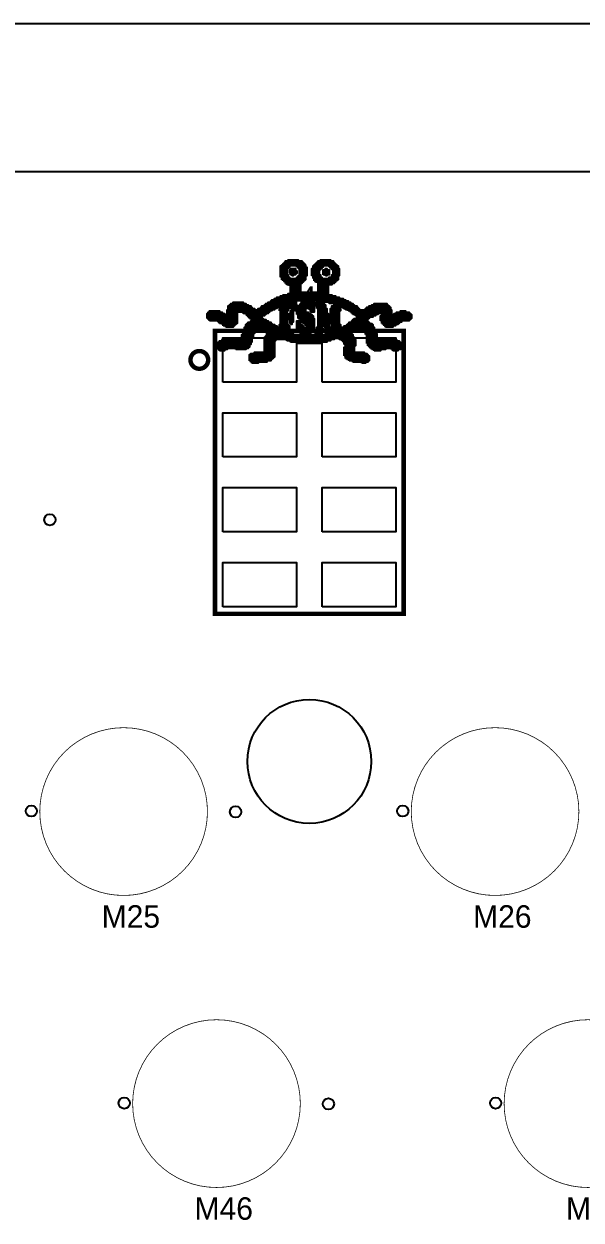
# Model space of a CAD drawing. Extents: x -2 to 189, y 0 to 85.
# Drawn here: x 83.29 to 102.19, y 44.55 to 85.1 of the extents above; entities that cross this region are included whole.
import ezdxf

# ---------------------------------------------------------------- set-up
doc = ezdxf.new("R2010")
doc.units = 0
for name, color, linetype in [('BG_OUTLINE', 254, 'CONTINUOUS'), ('BG_SILKSCREEN_BOTTOM', 140, 'CONTINUOUS'), ('BG_SILKSCREEN_TOP', 240, 'CONTINUOUS'), ('PG_SILKSCREEN_TOP', 7, 'CONTINUOUS'), ('PIN_BOTTOM', 140, 'CONTINUOUS'), ('PIN_TOP', 12, 'CONTINUOUS'), ('RD_SILKSCREEN_TOP', 231, 'CONTINUOUS')]:
    doc.layers.add(name, color=color, linetype=linetype)

msp = doc.modelspace()

# ---------------------------------------------------------------- linework, layer by layer
at = {"layer": 'BG_OUTLINE'}
for points in [[(-1.525778, 80.099916), (187.474098, 80.099916), (187.474098, 83.599782, 0.414214), (185.973974, 85.099906), (-0.025654, 85.099906, 0.414214), (-1.525778, 83.599782), (-1.525778, 80.099916)], [(34.974022, 74.600054), (62.97422, 74.600054, 0.414185), (64.174116, 75.79995), (64.174116, 79.30007, -0.414195), (64.974216, 80.099916), (120.974104, 80.099916, -0.414188)]]:
    msp.add_lwpolyline(points, format="xyb", dxfattribs=at)
at = {"layer": 'BG_SILKSCREEN_BOTTOM'}
for points in [[(92.17025, 77.021182), (92.17025, 77.0636), (92.72016, 77.0636), (92.72016, 77.021182)], [(92.254832, 77.0636), (92.254832, 77.106018), (92.59316, 77.106018), (92.59316, 77.0636)], [(93.27007, 77.021182), (93.27007, 77.0636), (93.777816, 77.0636), (93.777816, 77.021182)], [(93.354906, 77.0636), (93.354906, 77.106018), (93.693234, 77.106018), (93.693234, 77.0636)], [(92.000832, 76.852018), (92.000832, 76.894436), (92.296996, 76.894436), (92.296996, 76.852018)], [(92.000832, 76.809854), (92.000832, 76.852018), (92.254832, 76.852018), (92.254832, 76.809854)], [(92.000832, 76.767436), (92.000832, 76.809854), (92.212414, 76.809854), (92.212414, 76.767436)], [(92.000832, 76.725272), (92.000832, 76.767436), (92.212414, 76.767436), (92.212414, 76.725272)], [(92.000832, 76.682854), (92.000832, 76.725272), (92.212414, 76.725272), (92.212414, 76.682854)], [(92.000832, 76.640436), (92.000832, 76.682854), (92.212414, 76.682854), (92.212414, 76.640436)], [(92.000832, 76.598272), (92.000832, 76.640436), (92.212414, 76.640436), (92.212414, 76.598272)], [(92.04325, 76.894436), (92.04325, 76.9366), (92.84716, 76.9366), (92.84716, 76.894436)], [(92.085668, 76.9366), (92.085668, 76.979018), (92.804742, 76.979018), (92.804742, 76.9366)], [(92.127832, 76.979018), (92.127832, 77.021182), (92.762578, 77.021182), (92.762578, 76.979018)], [(92.296996, 76.725272), (92.296996, 76.767436), (92.508578, 76.767436), (92.508578, 76.725272)], [(92.296996, 76.682854), (92.296996, 76.725272), (92.550996, 76.725272), (92.550996, 76.682854)], [(92.296996, 76.640436), (92.296996, 76.682854), (92.550996, 76.682854), (92.550996, 76.640436)], [(92.339414, 76.767436), (92.339414, 76.809854), (92.508578, 76.809854), (92.508578, 76.767436)], [(92.339414, 76.598272), (92.339414, 76.640436), (92.508578, 76.640436), (92.508578, 76.598272)], [(92.550996, 76.852018), (92.550996, 76.894436), (92.84716, 76.894436), (92.84716, 76.852018)], [(92.59316, 76.809854), (92.59316, 76.852018), (92.889324, 76.852018), (92.889324, 76.809854)], [(92.635578, 76.767436), (92.635578, 76.809854), (92.889324, 76.809854), (92.889324, 76.767436)], [(92.635578, 76.725272), (92.635578, 76.767436), (92.889324, 76.767436), (92.889324, 76.725272)], [(92.635578, 76.682854), (92.635578, 76.725272), (92.889324, 76.725272), (92.889324, 76.682854)], [(92.635578, 76.640436), (92.635578, 76.682854), (92.889324, 76.682854), (92.889324, 76.640436)], [(92.635578, 76.598272), (92.635578, 76.640436), (92.889324, 76.640436), (92.889324, 76.598272)], [(93.058742, 76.767436), (93.058742, 76.809854), (93.354906, 76.809854), (93.354906, 76.767436)], [(93.058742, 76.725272), (93.058742, 76.767436), (93.312488, 76.767436), (93.312488, 76.725272)], [(93.058742, 76.682854), (93.058742, 76.725272), (93.312488, 76.725272), (93.312488, 76.682854)], [(93.058742, 76.640436), (93.058742, 76.682854), (93.312488, 76.682854), (93.312488, 76.640436)], [(93.058742, 76.598272), (93.058742, 76.640436), (93.312488, 76.640436), (93.312488, 76.598272)], [(93.100906, 76.852018), (93.100906, 76.894436), (93.439488, 76.894436), (93.439488, 76.852018)], [(93.100906, 76.809854), (93.100906, 76.852018), (93.39707, 76.852018), (93.39707, 76.809854)], [(93.143324, 76.894436), (93.143324, 76.9366), (93.904816, 76.9366), (93.904816, 76.894436)], [(93.185488, 76.9366), (93.185488, 76.979018), (93.862398, 76.979018), (93.862398, 76.9366)], [(93.227906, 76.979018), (93.227906, 77.021182), (93.820234, 77.021182), (93.820234, 76.979018)], [(93.439488, 76.725272), (93.439488, 76.767436), (93.65107, 76.767436), (93.65107, 76.725272)], [(93.439488, 76.682854), (93.439488, 76.725272), (93.65107, 76.725272), (93.65107, 76.682854)], [(93.439488, 76.640436), (93.439488, 76.682854), (93.65107, 76.682854), (93.65107, 76.640436)], [(93.439488, 76.598272), (93.439488, 76.640436), (93.65107, 76.640436), (93.65107, 76.598272)], [(93.52407, 76.767436), (93.52407, 76.809854), (93.566234, 76.809854), (93.566234, 76.767436)], [(93.65107, 76.852018), (93.65107, 76.894436), (93.947234, 76.894436), (93.947234, 76.852018)], [(93.693234, 76.809854), (93.693234, 76.852018), (93.947234, 76.852018), (93.947234, 76.809854)], [(93.735652, 76.767436), (93.735652, 76.809854), (93.989398, 76.809854), (93.989398, 76.767436)], [(93.777816, 76.725272), (93.777816, 76.767436), (93.989398, 76.767436), (93.989398, 76.725272)], [(93.777816, 76.682854), (93.777816, 76.725272), (93.989398, 76.725272), (93.989398, 76.682854)], [(93.777816, 76.640436), (93.777816, 76.682854), (93.989398, 76.682854), (93.989398, 76.640436)], [(93.777816, 76.598272), (93.777816, 76.640436), (93.989398, 76.640436), (93.989398, 76.598272)], [(92.000832, 76.555854), (92.000832, 76.598272), (92.254832, 76.598272), (92.254832, 76.555854)], [(92.000832, 76.51369), (92.000832, 76.555854), (92.254832, 76.555854), (92.254832, 76.51369)], [(92.04325, 76.471272), (92.04325, 76.51369), (92.296996, 76.51369), (92.296996, 76.471272)], [(92.04325, 76.429108), (92.04325, 76.471272), (92.84716, 76.471272), (92.84716, 76.429108)], [(92.085668, 76.38669), (92.085668, 76.429108), (92.804742, 76.429108), (92.804742, 76.38669)], [(92.127832, 76.344272), (92.127832, 76.38669), (92.762578, 76.38669), (92.762578, 76.344272)], [(92.17025, 76.302108), (92.17025, 76.344272), (92.72016, 76.344272), (92.72016, 76.302108)], [(92.212414, 76.25969), (92.212414, 76.302108), (92.677996, 76.302108), (92.677996, 76.25969)], [(92.296996, 76.217526), (92.296996, 76.25969), (92.677996, 76.25969), (92.677996, 76.217526)], [(92.381832, 76.555854), (92.381832, 76.598272), (92.423996, 76.598272), (92.423996, 76.555854)], [(92.550996, 76.471272), (92.550996, 76.51369), (92.84716, 76.51369), (92.84716, 76.471272)], [(92.59316, 76.51369), (92.59316, 76.555854), (92.84716, 76.555854), (92.84716, 76.51369)], [(92.635578, 76.555854), (92.635578, 76.598272), (92.889324, 76.598272), (92.889324, 76.555854)], [(93.058742, 76.555854), (93.058742, 76.598272), (93.354906, 76.598272), (93.354906, 76.555854)], [(93.100906, 76.51369), (93.100906, 76.555854), (93.354906, 76.555854), (93.354906, 76.51369)], [(93.100906, 76.471272), (93.100906, 76.51369), (93.39707, 76.51369), (93.39707, 76.471272)], [(93.143324, 76.429108), (93.143324, 76.471272), (93.947234, 76.471272), (93.947234, 76.429108)], [(93.143324, 76.38669), (93.143324, 76.429108), (93.904816, 76.429108), (93.904816, 76.38669)], [(93.185488, 76.344272), (93.185488, 76.38669), (93.862398, 76.38669), (93.862398, 76.344272)], [(93.27007, 76.302108), (93.27007, 76.344272), (93.820234, 76.344272), (93.820234, 76.302108)], [(93.27007, 76.25969), (93.27007, 76.302108), (93.735652, 76.302108), (93.735652, 76.25969)], [(93.27007, 76.217526), (93.27007, 76.25969), (93.608652, 76.25969), (93.608652, 76.217526)], [(93.52407, 76.555854), (93.52407, 76.598272), (93.566234, 76.598272), (93.566234, 76.555854)], [(93.65107, 76.471272), (93.65107, 76.51369), (93.947234, 76.51369), (93.947234, 76.471272)], [(93.735652, 76.555854), (93.735652, 76.598272), (93.989398, 76.598272), (93.989398, 76.555854)], [(93.735652, 76.51369), (93.735652, 76.555854), (93.947234, 76.555854), (93.947234, 76.51369)], [(91.874086, 75.794362), (91.874086, 75.83678), (93.989398, 75.83678), (93.989398, 75.794362)], [(92.000832, 75.83678), (92.000832, 75.878944), (93.862398, 75.878944), (93.862398, 75.83678)], [(92.085668, 75.878944), (92.085668, 75.921362), (93.735652, 75.921362), (93.735652, 75.878944)], [(92.254832, 75.921362), (92.254832, 75.963526), (93.608652, 75.963526), (93.608652, 75.921362)], [(92.339414, 76.175108), (92.339414, 76.217526), (92.677996, 76.217526), (92.677996, 76.175108)], [(92.339414, 76.132944), (92.339414, 76.175108), (92.677996, 76.175108), (92.677996, 76.132944)], [(92.339414, 76.090526), (92.339414, 76.132944), (92.677996, 76.132944), (92.677996, 76.090526)], [(92.339414, 76.048108), (92.339414, 76.090526), (92.677996, 76.090526), (92.677996, 76.048108)], [(92.339414, 76.005944), (92.339414, 76.048108), (92.677996, 76.048108), (92.677996, 76.005944)], [(92.339414, 75.963526), (92.339414, 76.005944), (92.677996, 76.005944), (92.677996, 75.963526)], [(92.72016, 75.963526), (92.72016, 76.005944), (93.227906, 76.005944), (93.227906, 75.963526)], [(93.27007, 76.175108), (93.27007, 76.217526), (93.608652, 76.217526), (93.608652, 76.175108)], [(93.27007, 76.132944), (93.27007, 76.175108), (93.608652, 76.175108), (93.608652, 76.132944)], [(93.27007, 76.090526), (93.27007, 76.132944), (93.608652, 76.132944), (93.608652, 76.090526)], [(93.27007, 76.048108), (93.27007, 76.090526), (93.608652, 76.090526), (93.608652, 76.048108)], [(93.27007, 76.005944), (93.27007, 76.048108), (93.608652, 76.048108), (93.608652, 76.005944)], [(93.27007, 75.963526), (93.27007, 76.005944), (93.608652, 76.005944), (93.608652, 75.963526)], [(90.224102, 75.498198), (90.224102, 75.540616), (90.985594, 75.540616), (90.985594, 75.498198)], [(90.224102, 75.456034), (90.224102, 75.498198), (91.027758, 75.498198), (91.027758, 75.456034)], [(90.224102, 75.413616), (90.224102, 75.456034), (91.112594, 75.456034), (91.112594, 75.413616)], [(90.266266, 75.540616), (90.266266, 75.58278), (90.901012, 75.58278), (90.901012, 75.540616)], [(90.308684, 75.58278), (90.308684, 75.625198), (90.81643, 75.625198), (90.81643, 75.58278)], [(90.393266, 75.625198), (90.393266, 75.667362), (90.731848, 75.667362), (90.731848, 75.625198)], [(91.23934, 75.413616), (91.23934, 75.456034), (91.789504, 75.456034), (91.789504, 75.413616)], [(91.323922, 75.456034), (91.323922, 75.498198), (91.874086, 75.498198), (91.874086, 75.456034)], [(91.36634, 75.498198), (91.36634, 75.540616), (91.958668, 75.540616), (91.958668, 75.498198)], [(91.450922, 75.540616), (91.450922, 75.58278), (92.04325, 75.58278), (92.04325, 75.540616)], [(91.49334, 75.58278), (91.49334, 75.625198), (92.17025, 75.625198), (92.17025, 75.58278)], [(91.577922, 75.625198), (91.577922, 75.667362), (92.339414, 75.667362), (92.339414, 75.625198)], [(91.662504, 75.667362), (91.662504, 75.70978), (92.508578, 75.70978), (92.508578, 75.667362)], [(91.704922, 75.70978), (91.704922, 75.752198), (94.20098, 75.752198), (94.20098, 75.70978)], [(91.789504, 75.752198), (91.789504, 75.794362), (94.116398, 75.794362), (94.116398, 75.752198)], [(91.958668, 75.456034), (91.958668, 75.498198), (92.550996, 75.498198), (92.550996, 75.456034)], [(91.958668, 75.413616), (91.958668, 75.456034), (92.254832, 75.456034), (92.254832, 75.413616)], [(92.04325, 75.498198), (92.04325, 75.540616), (92.550996, 75.540616), (92.550996, 75.498198)], [(92.127832, 75.540616), (92.127832, 75.58278), (92.550996, 75.58278), (92.550996, 75.540616)], [(92.254832, 75.58278), (92.254832, 75.625198), (92.508578, 75.625198), (92.508578, 75.58278)], [(92.381832, 75.625198), (92.381832, 75.667362), (92.508578, 75.667362), (92.508578, 75.625198)], [(92.381832, 75.413616), (92.381832, 75.456034), (92.550996, 75.456034), (92.550996, 75.413616)], [(92.59316, 75.498198), (92.59316, 75.540616), (93.143324, 75.540616), (93.143324, 75.498198)], [(92.59316, 75.456034), (92.59316, 75.498198), (93.143324, 75.498198), (93.143324, 75.456034)], [(92.59316, 75.413616), (92.59316, 75.456034), (92.84716, 75.456034), (92.84716, 75.413616)], [(92.635578, 75.540616), (92.635578, 75.58278), (93.143324, 75.58278), (93.143324, 75.540616)], [(92.677996, 75.58278), (92.677996, 75.625198), (93.143324, 75.625198), (93.143324, 75.58278)], [(92.72016, 75.625198), (92.72016, 75.667362), (93.100906, 75.667362), (93.100906, 75.625198)], [(92.762578, 75.667362), (92.762578, 75.70978), (93.016324, 75.70978), (93.016324, 75.667362)], [(92.97416, 75.413616), (92.97416, 75.456034), (93.143324, 75.456034), (93.143324, 75.413616)], [(93.185488, 75.58278), (93.185488, 75.625198), (93.481652, 75.625198), (93.481652, 75.58278)], [(93.185488, 75.540616), (93.185488, 75.58278), (93.52407, 75.58278), (93.52407, 75.540616)], [(93.227906, 75.625198), (93.227906, 75.667362), (93.439488, 75.667362), (93.439488, 75.625198)], [(93.227906, 75.498198), (93.227906, 75.540616), (93.52407, 75.540616), (93.52407, 75.498198)], [(93.227906, 75.456034), (93.227906, 75.498198), (93.52407, 75.498198), (93.52407, 75.456034)], [(93.27007, 75.413616), (93.27007, 75.456034), (93.566234, 75.456034), (93.566234, 75.413616)], [(93.481652, 75.667362), (93.481652, 75.70978), (94.285562, 75.70978), (94.285562, 75.667362)], [(93.65107, 75.625198), (93.65107, 75.667362), (94.370144, 75.667362), (94.370144, 75.625198)], [(93.693234, 75.413616), (93.693234, 75.456034), (94.031816, 75.456034), (94.031816, 75.413616)], [(93.735652, 75.498198), (93.735652, 75.540616), (93.947234, 75.540616), (93.947234, 75.498198)], [(93.735652, 75.456034), (93.735652, 75.498198), (93.989398, 75.498198), (93.989398, 75.456034)], [(93.820234, 75.58278), (93.820234, 75.625198), (94.454726, 75.625198), (94.454726, 75.58278)], [(93.947234, 75.540616), (93.947234, 75.58278), (94.497144, 75.58278), (94.497144, 75.540616)], [(94.031816, 75.498198), (94.031816, 75.540616), (94.581726, 75.540616), (94.581726, 75.498198)], [(94.116398, 75.456034), (94.116398, 75.498198), (94.624144, 75.498198), (94.624144, 75.456034)], [(94.20098, 75.413616), (94.20098, 75.456034), (94.666308, 75.456034), (94.666308, 75.413616)], [(94.87789, 75.413616), (94.87789, 75.456034), (95.723964, 75.456034), (95.723964, 75.413616)], [(94.920308, 75.456034), (94.920308, 75.498198), (95.723964, 75.498198), (95.723964, 75.456034)], [(95.00489, 75.498198), (95.00489, 75.540616), (95.6818, 75.540616), (95.6818, 75.498198)], [(95.089472, 75.540616), (95.089472, 75.58278), (95.639382, 75.58278), (95.639382, 75.540616)], [(95.174054, 75.58278), (95.174054, 75.625198), (95.597218, 75.625198), (95.597218, 75.58278)], [(89.504774, 75.244452), (89.504774, 75.286616), (90.097102, 75.286616), (90.097102, 75.244452)], [(89.504774, 75.202034), (89.504774, 75.244452), (90.520266, 75.244452), (90.520266, 75.202034)], [(89.504774, 75.15987), (89.504774, 75.202034), (90.520266, 75.202034), (90.520266, 75.15987)], [(89.504774, 75.117452), (89.504774, 75.15987), (90.520266, 75.15987), (90.520266, 75.117452)], [(89.547192, 75.286616), (89.547192, 75.329034), (90.01252, 75.329034), (90.01252, 75.286616)], [(89.547192, 75.075034), (89.547192, 75.117452), (90.520266, 75.117452), (90.520266, 75.075034)], [(89.589356, 75.329034), (89.589356, 75.371198), (89.927938, 75.371198), (89.927938, 75.329034)], [(89.589356, 75.03287), (89.589356, 75.075034), (90.520266, 75.075034), (90.520266, 75.03287)], [(89.88552, 74.990452), (89.88552, 75.03287), (90.520266, 75.03287), (90.520266, 74.990452)], [(90.181684, 75.371198), (90.181684, 75.413616), (91.154758, 75.413616), (91.154758, 75.371198)], [(90.181684, 75.329034), (90.181684, 75.371198), (91.620086, 75.371198), (91.620086, 75.329034)], [(90.181684, 75.286616), (90.181684, 75.329034), (90.520266, 75.329034), (90.520266, 75.286616)], [(90.181684, 75.244452), (90.181684, 75.286616), (90.520266, 75.286616), (90.520266, 75.244452)], [(90.731848, 75.286616), (90.731848, 75.329034), (91.577922, 75.329034), (91.577922, 75.286616)], [(90.81643, 75.244452), (90.81643, 75.286616), (91.49334, 75.286616), (91.49334, 75.244452)], [(90.858594, 75.202034), (90.858594, 75.244452), (91.450922, 75.244452), (91.450922, 75.202034)], [(90.901012, 75.15987), (90.901012, 75.202034), (91.36634, 75.202034), (91.36634, 75.15987)], [(90.943176, 75.117452), (90.943176, 75.15987), (91.36634, 75.15987), (91.36634, 75.117452)], [(90.985594, 75.075034), (90.985594, 75.117452), (91.408758, 75.117452), (91.408758, 75.075034)], [(90.985594, 74.990452), (90.985594, 75.03287), (91.577922, 75.03287), (91.577922, 74.990452)], [(91.027758, 75.03287), (91.027758, 75.075034), (91.49334, 75.075034), (91.49334, 75.03287)], [(91.197176, 75.371198), (91.197176, 75.413616), (91.704922, 75.413616), (91.704922, 75.371198)], [(91.958668, 75.371198), (91.958668, 75.413616), (92.254832, 75.413616), (92.254832, 75.371198)], [(92.000832, 75.329034), (92.000832, 75.371198), (92.212414, 75.371198), (92.212414, 75.329034)], [(92.000832, 75.286616), (92.000832, 75.329034), (92.212414, 75.329034), (92.212414, 75.286616)], [(92.000832, 75.244452), (92.000832, 75.286616), (92.254832, 75.286616), (92.254832, 75.244452)], [(92.000832, 75.202034), (92.000832, 75.244452), (92.423996, 75.244452), (92.423996, 75.202034)], [(92.000832, 75.15987), (92.000832, 75.202034), (92.423996, 75.202034), (92.423996, 75.15987)], [(92.000832, 75.117452), (92.000832, 75.15987), (92.423996, 75.15987), (92.423996, 75.117452)], [(92.000832, 75.075034), (92.000832, 75.117452), (92.423996, 75.117452), (92.423996, 75.075034)], [(92.000832, 75.03287), (92.000832, 75.075034), (92.212414, 75.075034), (92.212414, 75.03287)], [(92.000832, 74.990452), (92.000832, 75.03287), (92.212414, 75.03287), (92.212414, 74.990452)], [(92.296996, 75.244452), (92.296996, 75.286616), (92.423996, 75.286616), (92.423996, 75.244452)], [(92.296996, 75.03287), (92.296996, 75.075034), (92.423996, 75.075034), (92.423996, 75.03287)], [(92.296996, 74.990452), (92.296996, 75.03287), (92.423996, 75.03287), (92.423996, 74.990452)], [(92.339414, 75.329034), (92.339414, 75.371198), (92.381832, 75.371198), (92.381832, 75.329034)], [(92.339414, 75.286616), (92.339414, 75.329034), (92.423996, 75.329034), (92.423996, 75.286616)], [(92.423996, 75.371198), (92.423996, 75.413616), (92.84716, 75.413616), (92.84716, 75.371198)], [(92.550996, 75.329034), (92.550996, 75.371198), (92.84716, 75.371198), (92.84716, 75.329034)], [(92.550996, 75.286616), (92.550996, 75.329034), (92.931742, 75.329034), (92.931742, 75.286616)], [(92.550996, 75.244452), (92.550996, 75.286616), (93.016324, 75.286616), (93.016324, 75.244452)], [(92.550996, 74.990452), (92.550996, 75.03287), (92.635578, 75.03287), (92.635578, 74.990452)], [(92.59316, 75.202034), (92.59316, 75.244452), (93.058742, 75.244452), (93.058742, 75.202034)], [(92.59316, 75.15987), (92.59316, 75.202034), (93.100906, 75.202034), (93.100906, 75.15987)], [(92.59316, 75.117452), (92.59316, 75.15987), (93.100906, 75.15987), (93.100906, 75.117452)], [(92.635578, 75.075034), (92.635578, 75.117452), (93.143324, 75.117452), (93.143324, 75.075034)], [(92.677996, 75.03287), (92.677996, 75.075034), (93.143324, 75.075034), (93.143324, 75.03287)], [(92.677996, 74.990452), (92.677996, 75.03287), (93.143324, 75.03287), (93.143324, 74.990452)], [(93.016324, 75.371198), (93.016324, 75.413616), (93.143324, 75.413616), (93.143324, 75.371198)], [(93.016324, 75.329034), (93.016324, 75.371198), (93.143324, 75.371198), (93.143324, 75.329034)], [(93.27007, 75.371198), (93.27007, 75.413616), (93.566234, 75.413616), (93.566234, 75.371198)], [(93.27007, 75.329034), (93.27007, 75.371198), (93.566234, 75.371198), (93.566234, 75.329034)], [(93.27007, 75.286616), (93.27007, 75.329034), (93.566234, 75.329034), (93.566234, 75.286616)], [(93.27007, 75.244452), (93.27007, 75.286616), (93.608652, 75.286616), (93.608652, 75.244452)], [(93.27007, 75.202034), (93.27007, 75.244452), (93.989398, 75.244452), (93.989398, 75.202034)], [(93.27007, 75.15987), (93.27007, 75.202034), (93.989398, 75.202034), (93.989398, 75.15987)], [(93.27007, 75.117452), (93.27007, 75.15987), (93.989398, 75.15987), (93.989398, 75.117452)], [(93.27007, 75.075034), (93.27007, 75.117452), (93.989398, 75.117452), (93.989398, 75.075034)], [(93.27007, 75.03287), (93.27007, 75.075034), (93.39707, 75.075034), (93.39707, 75.03287)], [(93.27007, 74.990452), (93.27007, 75.03287), (93.39707, 75.03287), (93.39707, 74.990452)], [(93.439488, 75.03287), (93.439488, 75.075034), (93.989398, 75.075034), (93.989398, 75.03287)], [(93.439488, 74.990452), (93.439488, 75.03287), (93.693234, 75.03287), (93.693234, 74.990452)], [(93.693234, 75.371198), (93.693234, 75.413616), (94.031816, 75.413616), (94.031816, 75.371198)], [(93.693234, 75.329034), (93.693234, 75.371198), (93.989398, 75.371198), (93.989398, 75.329034)], [(93.693234, 75.286616), (93.693234, 75.329034), (93.989398, 75.329034), (93.989398, 75.286616)], [(93.693234, 75.244452), (93.693234, 75.286616), (93.989398, 75.286616), (93.989398, 75.244452)], [(93.735652, 74.990452), (93.735652, 75.03287), (93.989398, 75.03287), (93.989398, 74.990452)], [(94.285562, 75.371198), (94.285562, 75.413616), (95.766382, 75.413616), (95.766382, 75.371198)], [(94.370144, 75.329034), (94.370144, 75.371198), (95.766382, 75.371198), (95.766382, 75.329034)], [(94.412562, 75.286616), (94.412562, 75.329034), (95.385636, 75.329034), (95.385636, 75.286616)], [(94.412562, 74.990452), (94.412562, 75.03287), (94.962472, 75.03287), (94.962472, 74.990452)], [(94.454726, 75.244452), (94.454726, 75.286616), (95.301054, 75.286616), (95.301054, 75.244452)], [(94.454726, 75.03287), (94.454726, 75.075034), (94.920308, 75.075034), (94.920308, 75.03287)], [(94.497144, 75.075034), (94.497144, 75.117452), (94.962472, 75.117452), (94.962472, 75.075034)], [(94.539308, 75.202034), (94.539308, 75.244452), (95.216218, 75.244452), (95.216218, 75.202034)], [(94.581726, 75.15987), (94.581726, 75.202034), (95.131636, 75.202034), (95.131636, 75.15987)], [(94.581726, 75.117452), (94.581726, 75.15987), (95.00489, 75.15987), (95.00489, 75.117452)], [(95.385636, 75.15987), (95.385636, 75.202034), (96.443292, 75.202034), (96.443292, 75.15987)], [(95.385636, 75.117452), (95.385636, 75.15987), (96.443292, 75.15987), (96.443292, 75.117452)], [(95.385636, 75.075034), (95.385636, 75.117452), (96.400874, 75.117452), (96.400874, 75.075034)], [(95.385636, 75.03287), (95.385636, 75.075034), (96.35871, 75.075034), (96.35871, 75.03287)], [(95.4278, 75.286616), (95.4278, 75.329034), (95.766382, 75.329034), (95.766382, 75.286616)], [(95.4278, 75.244452), (95.4278, 75.286616), (95.766382, 75.286616), (95.766382, 75.244452)], [(95.4278, 75.202034), (95.4278, 75.244452), (95.766382, 75.244452), (95.766382, 75.202034)], [(95.4278, 74.990452), (95.4278, 75.03287), (96.10471, 75.03287), (96.10471, 74.990452)], [(95.808546, 75.202034), (95.808546, 75.244452), (96.443292, 75.244452), (96.443292, 75.202034)], [(95.850964, 75.244452), (95.850964, 75.286616), (96.400874, 75.286616), (96.400874, 75.244452)], [(95.935546, 75.286616), (95.935546, 75.329034), (96.35871, 75.329034), (96.35871, 75.286616)], [(96.062546, 75.329034), (96.062546, 75.371198), (96.23171, 75.371198), (96.23171, 75.329034)], [(89.927938, 74.948288), (89.927938, 74.990452), (90.520266, 74.990452), (90.520266, 74.948288)], [(90.01252, 74.90587), (90.01252, 74.948288), (90.477848, 74.948288), (90.477848, 74.90587)], [(90.054684, 74.863706), (90.054684, 74.90587), (90.435684, 74.90587), (90.435684, 74.863706)], [(90.13952, 74.821288), (90.13952, 74.863706), (90.393266, 74.863706), (90.393266, 74.821288)], [(90.731848, 74.694288), (90.731848, 74.736706), (91.197176, 74.736706), (91.197176, 74.694288)], [(90.731848, 74.652124), (90.731848, 74.694288), (91.112594, 74.694288), (91.112594, 74.652124)], [(90.731848, 74.609706), (90.731848, 74.652124), (91.112594, 74.652124), (91.112594, 74.609706)], [(90.731848, 74.567542), (90.731848, 74.609706), (91.070176, 74.609706), (91.070176, 74.567542)], [(90.774012, 74.77887), (90.774012, 74.821288), (91.91625, 74.821288), (91.91625, 74.77887)], [(90.774012, 74.736706), (90.774012, 74.77887), (92.296996, 74.77887), (92.296996, 74.736706)], [(90.81643, 74.863706), (90.81643, 74.90587), (91.789504, 74.90587), (91.789504, 74.863706)], [(90.81643, 74.821288), (90.81643, 74.863706), (91.874086, 74.863706), (91.874086, 74.821288)], [(90.858594, 74.90587), (90.858594, 74.948288), (91.704922, 74.948288), (91.704922, 74.90587)], [(90.901012, 74.948288), (90.901012, 74.990452), (91.662504, 74.990452), (91.662504, 74.948288)], [(91.49334, 74.694288), (91.49334, 74.736706), (92.296996, 74.736706), (92.296996, 74.694288)], [(91.535504, 74.652124), (91.535504, 74.694288), (92.17025, 74.694288), (92.17025, 74.652124)], [(91.535504, 74.609706), (91.535504, 74.652124), (92.296996, 74.652124), (92.296996, 74.609706)], [(91.535504, 74.567542), (91.535504, 74.609706), (92.423996, 74.609706), (92.423996, 74.567542)], [(91.958668, 74.863706), (91.958668, 74.90587), (92.254832, 74.90587), (92.254832, 74.863706)], [(91.958668, 74.821288), (91.958668, 74.863706), (92.296996, 74.863706), (92.296996, 74.821288)], [(91.958668, 74.77887), (91.958668, 74.821288), (92.296996, 74.821288), (92.296996, 74.77887)], [(92.000832, 74.948288), (92.000832, 74.990452), (92.212414, 74.990452), (92.212414, 74.948288)], [(92.000832, 74.90587), (92.000832, 74.948288), (92.212414, 74.948288), (92.212414, 74.90587)], [(92.296996, 74.948288), (92.296996, 74.990452), (92.381832, 74.990452), (92.381832, 74.948288)], [(92.339414, 74.90587), (92.339414, 74.948288), (92.381832, 74.948288), (92.381832, 74.90587)], [(92.550996, 74.948288), (92.550996, 74.990452), (92.635578, 74.990452), (92.635578, 74.948288)], [(92.550996, 74.90587), (92.550996, 74.948288), (92.677996, 74.948288), (92.677996, 74.90587)], [(92.550996, 74.863706), (92.550996, 74.90587), (92.72016, 74.90587), (92.72016, 74.863706)], [(92.550996, 74.821288), (92.550996, 74.863706), (92.762578, 74.863706), (92.762578, 74.821288)], [(92.550996, 74.77887), (92.550996, 74.821288), (92.804742, 74.821288), (92.804742, 74.77887)], [(92.550996, 74.736706), (92.550996, 74.77887), (93.100906, 74.77887), (93.100906, 74.736706)], [(92.59316, 74.694288), (92.59316, 74.736706), (93.100906, 74.736706), (93.100906, 74.694288)], [(92.59316, 74.652124), (92.59316, 74.694288), (93.058742, 74.694288), (93.058742, 74.652124)], [(92.677996, 74.609706), (92.677996, 74.652124), (93.016324, 74.652124), (93.016324, 74.609706)], [(92.72016, 74.567542), (92.72016, 74.609706), (92.931742, 74.609706), (92.931742, 74.567542)], [(92.762578, 74.948288), (92.762578, 74.990452), (93.143324, 74.990452), (93.143324, 74.948288)], [(92.804742, 74.90587), (92.804742, 74.948288), (93.143324, 74.948288), (93.143324, 74.90587)], [(92.84716, 74.863706), (92.84716, 74.90587), (93.143324, 74.90587), (93.143324, 74.863706)], [(92.889324, 74.821288), (92.889324, 74.863706), (93.143324, 74.863706), (93.143324, 74.821288)], [(92.889324, 74.77887), (92.889324, 74.821288), (93.143324, 74.821288), (93.143324, 74.77887)], [(93.185488, 74.694288), (93.185488, 74.736706), (93.439488, 74.736706), (93.439488, 74.694288)], [(93.185488, 74.652124), (93.185488, 74.694288), (93.439488, 74.694288), (93.439488, 74.652124)], [(93.185488, 74.609706), (93.185488, 74.652124), (93.39707, 74.652124), (93.39707, 74.609706)], [(93.227906, 74.77887), (93.227906, 74.821288), (93.39707, 74.821288), (93.39707, 74.77887)], [(93.227906, 74.736706), (93.227906, 74.77887), (93.439488, 74.77887), (93.439488, 74.736706)], [(93.27007, 74.948288), (93.27007, 74.990452), (93.39707, 74.990452), (93.39707, 74.948288)], [(93.27007, 74.90587), (93.27007, 74.948288), (93.39707, 74.948288), (93.39707, 74.90587)], [(93.27007, 74.863706), (93.27007, 74.90587), (93.39707, 74.90587), (93.39707, 74.863706)], [(93.27007, 74.821288), (93.27007, 74.863706), (93.39707, 74.863706), (93.39707, 74.821288)], [(93.439488, 74.948288), (93.439488, 74.990452), (93.693234, 74.990452), (93.693234, 74.948288)], [(93.481652, 74.90587), (93.481652, 74.948288), (93.65107, 74.948288), (93.65107, 74.90587)], [(93.481652, 74.863706), (93.481652, 74.90587), (93.65107, 74.90587), (93.65107, 74.863706)], [(93.481652, 74.821288), (93.481652, 74.863706), (93.65107, 74.863706), (93.65107, 74.821288)], [(93.52407, 74.77887), (93.52407, 74.821288), (93.608652, 74.821288), (93.608652, 74.77887)], [(93.52407, 74.736706), (93.52407, 74.77887), (93.608652, 74.77887), (93.608652, 74.736706)], [(93.52407, 74.567542), (93.52407, 74.609706), (94.412562, 74.609706), (94.412562, 74.567542)], [(93.65107, 74.609706), (93.65107, 74.652124), (94.370144, 74.652124), (94.370144, 74.609706)], [(93.693234, 74.77887), (93.693234, 74.821288), (93.989398, 74.821288), (93.989398, 74.77887)], [(93.693234, 74.736706), (93.693234, 74.77887), (93.947234, 74.77887), (93.947234, 74.736706)], [(93.693234, 74.694288), (93.693234, 74.736706), (93.820234, 74.736706), (93.820234, 74.694288)], [(93.735652, 74.948288), (93.735652, 74.990452), (93.989398, 74.990452), (93.989398, 74.948288)], [(93.735652, 74.90587), (93.735652, 74.948288), (93.989398, 74.948288), (93.989398, 74.90587)], [(93.735652, 74.863706), (93.735652, 74.90587), (94.031816, 74.90587), (94.031816, 74.863706)], [(93.735652, 74.821288), (93.735652, 74.863706), (94.031816, 74.863706), (94.031816, 74.821288)], [(93.777816, 74.652124), (93.777816, 74.694288), (94.370144, 74.694288), (94.370144, 74.652124)], [(93.904816, 74.694288), (93.904816, 74.736706), (94.497144, 74.736706), (94.497144, 74.694288)], [(93.989398, 74.736706), (93.989398, 74.77887), (95.174054, 74.77887), (95.174054, 74.736706)], [(94.07398, 74.77887), (94.07398, 74.821288), (95.174054, 74.821288), (95.174054, 74.77887)], [(94.158562, 74.821288), (94.158562, 74.863706), (95.131636, 74.863706), (95.131636, 74.821288)], [(94.243144, 74.863706), (94.243144, 74.90587), (95.131636, 74.90587), (95.131636, 74.863706)], [(94.285562, 74.90587), (94.285562, 74.948288), (95.089472, 74.948288), (95.089472, 74.90587)], [(94.32798, 74.948288), (94.32798, 74.990452), (95.00489, 74.990452), (95.00489, 74.948288)], [(94.75089, 74.694288), (94.75089, 74.736706), (95.216218, 74.736706), (95.216218, 74.694288)], [(94.835472, 74.652124), (94.835472, 74.694288), (95.216218, 74.694288), (95.216218, 74.652124)], [(94.87789, 74.609706), (94.87789, 74.652124), (95.216218, 74.652124), (95.216218, 74.609706)], [(94.87789, 74.567542), (94.87789, 74.609706), (95.258636, 74.609706), (95.258636, 74.567542)], [(95.4278, 74.948288), (95.4278, 74.990452), (96.020128, 74.990452), (96.020128, 74.948288)], [(95.470218, 74.90587), (95.470218, 74.948288), (95.977964, 74.948288), (95.977964, 74.90587)], [(95.512382, 74.863706), (95.512382, 74.90587), (95.893382, 74.90587), (95.893382, 74.863706)], [(95.5548, 74.821288), (95.5548, 74.863706), (95.808546, 74.863706), (95.808546, 74.821288)], [(89.843356, 74.186796), (89.843356, 74.22896), (90.943176, 74.22896), (90.943176, 74.186796)], [(89.88552, 74.271378), (89.88552, 74.313542), (90.985594, 74.313542), (90.985594, 74.271378)], [(89.88552, 74.22896), (89.88552, 74.271378), (90.985594, 74.271378), (90.985594, 74.22896)], [(89.927938, 74.313542), (89.927938, 74.35596), (91.027758, 74.35596), (91.027758, 74.313542)], [(90.01252, 74.35596), (90.01252, 74.398124), (91.027758, 74.398124), (91.027758, 74.35596)], [(90.097102, 74.398124), (90.097102, 74.440542), (90.520266, 74.440542), (90.520266, 74.398124)], [(90.647012, 74.398124), (90.647012, 74.440542), (91.027758, 74.440542), (91.027758, 74.398124)], [(90.68943, 74.525124), (90.68943, 74.567542), (91.070176, 74.567542), (91.070176, 74.525124)], [(90.68943, 74.48296), (90.68943, 74.525124), (91.070176, 74.525124), (91.070176, 74.48296)], [(90.68943, 74.440542), (90.68943, 74.48296), (91.027758, 74.48296), (91.027758, 74.440542)], [(91.450922, 74.440542), (91.450922, 74.48296), (94.497144, 74.48296), (94.497144, 74.440542)], [(91.450922, 74.398124), (91.450922, 74.440542), (93.820234, 74.440542), (93.820234, 74.398124)], [(91.450922, 74.35596), (91.450922, 74.398124), (91.831668, 74.398124), (91.831668, 74.35596)], [(91.450922, 74.313542), (91.450922, 74.35596), (91.789504, 74.35596), (91.789504, 74.313542)], [(91.450922, 74.271378), (91.450922, 74.313542), (91.789504, 74.313542), (91.789504, 74.271378)], [(91.450922, 74.22896), (91.450922, 74.271378), (91.789504, 74.271378), (91.789504, 74.22896)], [(91.450922, 74.186796), (91.450922, 74.22896), (91.789504, 74.22896), (91.789504, 74.186796)], [(91.49334, 74.48296), (91.49334, 74.525124), (94.454726, 74.525124), (94.454726, 74.48296)], [(91.535504, 74.525124), (91.535504, 74.567542), (94.454726, 74.567542), (94.454726, 74.525124)], [(92.212414, 74.35596), (92.212414, 74.398124), (93.693234, 74.398124), (93.693234, 74.35596)], [(92.339414, 74.313542), (92.339414, 74.35596), (93.566234, 74.35596), (93.566234, 74.313542)], [(92.550996, 74.271378), (92.550996, 74.313542), (93.354906, 74.313542), (93.354906, 74.271378)], [(93.989398, 74.398124), (93.989398, 74.440542), (94.497144, 74.440542), (94.497144, 74.398124)], [(94.07398, 74.35596), (94.07398, 74.398124), (94.539308, 74.398124), (94.539308, 74.35596)], [(94.116398, 74.313542), (94.116398, 74.35596), (94.539308, 74.35596), (94.539308, 74.313542)], [(94.158562, 74.271378), (94.158562, 74.313542), (94.539308, 74.313542), (94.539308, 74.271378)], [(94.158562, 74.22896), (94.158562, 74.271378), (94.539308, 74.271378), (94.539308, 74.22896)], [(94.20098, 74.186796), (94.20098, 74.22896), (94.539308, 74.22896), (94.539308, 74.186796)], [(94.920308, 74.525124), (94.920308, 74.567542), (95.258636, 74.567542), (95.258636, 74.525124)], [(94.920308, 74.48296), (94.920308, 74.525124), (95.258636, 74.525124), (95.258636, 74.48296)], [(94.920308, 74.440542), (94.920308, 74.48296), (95.258636, 74.48296), (95.258636, 74.440542)], [(94.920308, 74.398124), (94.920308, 74.440542), (95.258636, 74.440542), (95.258636, 74.398124)], [(94.920308, 74.35596), (94.920308, 74.398124), (95.301054, 74.398124), (95.301054, 74.35596)], [(94.920308, 74.313542), (94.920308, 74.35596), (96.020128, 74.35596), (96.020128, 74.313542)], [(94.920308, 74.271378), (94.920308, 74.313542), (96.062546, 74.313542), (96.062546, 74.271378)], [(94.962472, 74.22896), (94.962472, 74.271378), (96.10471, 74.271378), (96.10471, 74.22896)], [(94.962472, 74.186796), (94.962472, 74.22896), (96.10471, 74.22896), (96.10471, 74.186796)], [(95.343218, 74.35596), (95.343218, 74.398124), (95.935546, 74.398124), (95.935546, 74.35596)], [(95.470218, 74.398124), (95.470218, 74.440542), (95.850964, 74.440542), (95.850964, 74.398124)], [(89.843356, 74.144378), (89.843356, 74.186796), (90.943176, 74.186796), (90.943176, 74.144378)], [(89.843356, 74.10196), (89.843356, 74.144378), (90.901012, 74.144378), (90.901012, 74.10196)], [(89.88552, 74.059796), (89.88552, 74.10196), (90.181684, 74.10196), (90.181684, 74.059796)], [(89.927938, 74.017378), (89.927938, 74.059796), (90.097102, 74.059796), (90.097102, 74.017378)], [(90.477848, 74.059796), (90.477848, 74.10196), (90.81643, 74.10196), (90.81643, 74.059796)], [(90.943176, 73.848214), (90.943176, 73.890632), (91.789504, 73.890632), (91.789504, 73.848214)], [(90.943176, 73.805796), (90.943176, 73.848214), (91.789504, 73.848214), (91.789504, 73.805796)], [(90.943176, 73.763632), (90.943176, 73.805796), (91.747086, 73.805796), (91.747086, 73.763632)], [(90.985594, 73.890632), (90.985594, 73.932796), (91.789504, 73.932796), (91.789504, 73.890632)], [(91.112594, 73.932796), (91.112594, 73.975214), (91.789504, 73.975214), (91.789504, 73.932796)], [(91.450922, 74.144378), (91.450922, 74.186796), (91.789504, 74.186796), (91.789504, 74.144378)], [(91.450922, 74.10196), (91.450922, 74.144378), (91.789504, 74.144378), (91.789504, 74.10196)], [(91.450922, 74.059796), (91.450922, 74.10196), (91.789504, 74.10196), (91.789504, 74.059796)], [(91.450922, 74.017378), (91.450922, 74.059796), (91.789504, 74.059796), (91.789504, 74.017378)], [(91.450922, 73.975214), (91.450922, 74.017378), (91.789504, 74.017378), (91.789504, 73.975214)], [(94.158562, 74.10196), (94.158562, 74.144378), (94.497144, 74.144378), (94.497144, 74.10196)], [(94.158562, 74.059796), (94.158562, 74.10196), (94.497144, 74.10196), (94.497144, 74.059796)], [(94.158562, 74.017378), (94.158562, 74.059796), (94.497144, 74.059796), (94.497144, 74.017378)], [(94.158562, 73.975214), (94.158562, 74.017378), (94.497144, 74.017378), (94.497144, 73.975214)], [(94.158562, 73.932796), (94.158562, 73.975214), (94.835472, 73.975214), (94.835472, 73.932796)], [(94.158562, 73.890632), (94.158562, 73.932796), (94.920308, 73.932796), (94.920308, 73.890632)], [(94.158562, 73.848214), (94.158562, 73.890632), (94.962472, 73.890632), (94.962472, 73.848214)], [(94.20098, 74.144378), (94.20098, 74.186796), (94.497144, 74.186796), (94.497144, 74.144378)], [(94.20098, 73.805796), (94.20098, 73.848214), (95.00489, 73.848214), (95.00489, 73.805796)], [(94.20098, 73.763632), (94.20098, 73.805796), (95.00489, 73.805796), (95.00489, 73.763632)], [(95.00489, 74.144378), (95.00489, 74.186796), (96.10471, 74.186796), (96.10471, 74.144378)], [(95.047054, 74.10196), (95.047054, 74.144378), (96.062546, 74.144378), (96.062546, 74.10196)], [(95.089472, 74.059796), (95.089472, 74.10196), (95.5548, 74.10196), (95.5548, 74.059796)], [(95.174054, 74.017378), (95.174054, 74.059796), (95.385636, 74.059796), (95.385636, 74.017378)], [(95.766382, 74.059796), (95.766382, 74.10196), (96.062546, 74.10196), (96.062546, 74.059796)], [(95.808546, 74.017378), (95.808546, 74.059796), (95.977964, 74.059796), (95.977964, 74.017378)], [(90.943176, 73.721214), (90.943176, 73.763632), (91.704922, 73.763632), (91.704922, 73.721214)], [(90.943176, 73.67905), (90.943176, 73.721214), (91.662504, 73.721214), (91.662504, 73.67905)], [(90.985594, 73.636632), (90.985594, 73.67905), (91.535504, 73.67905), (91.535504, 73.636632)], [(91.027758, 73.594468), (91.027758, 73.636632), (91.23934, 73.636632), (91.23934, 73.594468)], [(94.243144, 73.721214), (94.243144, 73.763632), (95.00489, 73.763632), (95.00489, 73.721214)], [(94.32798, 73.67905), (94.32798, 73.721214), (95.00489, 73.721214), (95.00489, 73.67905)], [(94.454726, 73.636632), (94.454726, 73.67905), (94.962472, 73.67905), (94.962472, 73.636632)], [(94.75089, 73.594468), (94.75089, 73.636632), (94.87789, 73.636632), (94.87789, 73.594468)]]:
    msp.add_lwpolyline(points, close=True, dxfattribs=at)
at = {"layer": 'BG_SILKSCREEN_TOP', "const_width": 0.0254}
for points in [[(89.517728, 58.399934, 1), (83.830668, 58.399934, 1), (89.517728, 58.399934)], [(102.117652, 58.399934, 1), (96.430592, 58.399934, 1), (102.117652, 58.399934)], [(92.667836, 48.50003, 1), (86.980776, 48.50003, 1), (92.667836, 48.50003)], [(105.26776, 48.50003, 1), (99.5807, 48.50003, 1), (105.26776, 48.50003)]]:
    msp.add_lwpolyline(points, format="xyb", dxfattribs=at)
at = {"layer": 'PG_SILKSCREEN_TOP', "const_width": 0.150114}
msp.add_lwpolyline([(96.174052, 74.70013), (89.774268, 74.70013), (89.774268, 65.099946), (96.174052, 65.099946), (96.174052, 74.70013)], dxfattribs=at)
msp.add_lwpolyline([(89.542112, 73.710038, 1.00009), (88.942164, 73.709784, 0.99991), (89.542112, 73.710038)], format="xyb", dxfattribs=at)
at = {"layer": 'PIN_BOTTOM'}
msp.add_circle((92.97416, 60.099956), 2.099945, dxfattribs=at)
at = {"layer": 'PIN_TOP'}
for points in [[(90.041984, 72.959976), (90.041984, 74.4601), (92.542106, 74.4601), (92.542106, 72.959976)], [(93.40596, 72.959976), (93.40596, 74.4601), (95.906082, 74.4601), (95.906082, 72.959976)], [(90.041984, 70.419976), (90.041984, 71.9201), (92.542106, 71.9201), (92.542106, 70.419976)], [(93.40596, 70.419976), (93.40596, 71.9201), (95.906082, 71.9201), (95.906082, 70.419976)], [(90.041984, 67.879976), (90.041984, 69.3801), (92.542106, 69.3801), (92.542106, 67.879976)], [(93.40596, 67.879976), (93.40596, 69.3801), (95.906082, 69.3801), (95.906082, 67.879976)], [(90.041984, 65.339976), (90.041984, 66.8401), (92.542106, 66.8401), (92.542106, 65.339976)], [(93.40596, 65.339976), (93.40596, 66.8401), (95.906082, 66.8401), (95.906082, 65.339976)]]:
    msp.add_lwpolyline(points, close=True, dxfattribs=at)
for centre, radius in [((84.172044, 68.291202), 0.1905), ((92.97416, 60.099956), 2.099945), ((83.544156, 58.417968), 0.1905), ((90.472006, 58.391298), 0.1905), ((96.14408, 58.417968), 0.1905), ((86.694264, 48.518064), 0.1905), ((93.622114, 48.491394), 0.1905), ((99.294188, 48.518064), 0.1905)]:
    msp.add_circle(centre, radius, dxfattribs=at)

# ---------------------------------------------------------------- texts
at = {"layer": 'RD_SILKSCREEN_TOP'}
for s, p in [('J4', (92.1385, 75.438)), ('M25', (85.928708, 54.462934)), ('M26', (98.528378, 54.462934)), ('M46', (89.078562, 44.56303)), ('M47', (101.678486, 44.56303))]:
    msp.add_text(s, height=0.762, dxfattribs=at).set_placement(p)

doc.saveas('drawing.dxf')
